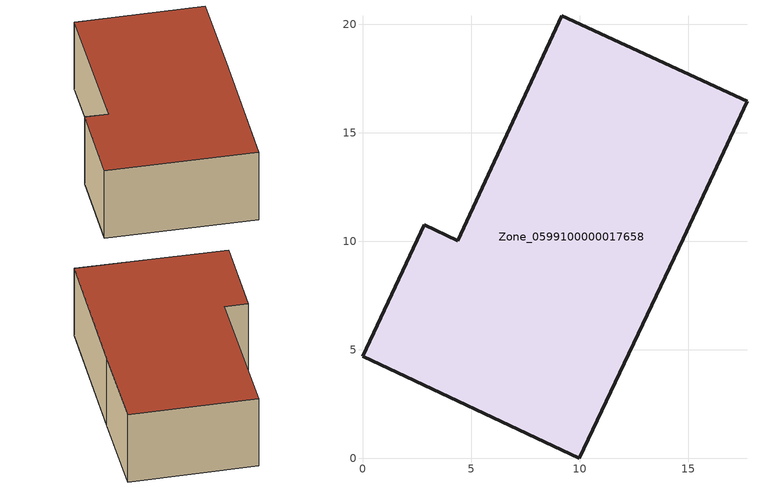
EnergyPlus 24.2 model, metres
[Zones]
Zone_0599100000017658
 floor ground (C_G): 9.99,0 0,4.71 2.85,10.76 4.39,10.03 9.19,20.4 17.72,16.46 14.78,10.13 z0
 wall outside (C_F): 17.72,16.46 9.19,20.4 4.39,10.03 2.85,10.76 0,4.71 9.99,0 14.78,10.13 17.72,16.46 z0:5.76
 roof outside (C_R): 9.99,0 14.78,10.13 17.72,16.46 9.19,20.4 4.39,10.03 2.85,10.76 0,4.71 z5.76
[BUILDING]
Pand.0599100000017658: North Axis=0; Terrain=City; Loads Convergence Tolerance Value=0.04; Temperature Convergence Tolerance Value=0.4; Solar Distribution=FullExterior; Maximum Number of Warmup Days=25; Minimum Number of Warmup Days=1
[Site:Location]
Rotterdam.The.Hague.AP_ZH_NLD Design_Conditions: Latitude=51.96; Longitude=4.45; Time Zone=1; Elevation=-4.5
[SITE:GROUNDTEMPERATURE:BUILDINGSURFACE]
18, 18, 18, 18, 18, 18, 18, 18, 18, 18, 18, 18
[MATERIAL] Thermal Absorptance=0.9; Solar Absorptance=0.7; Visible Absorptance=0.7
Name | Roughness | Thickness | Conductivity | Density | Specific Heat
G.D.1965 | MediumSmooth | 0.15 | 1 | 540 | 1210
F.D.1965 | Rough | 0.3 | 0.857143 | 1920 | 840
R.D.1965 | MediumRough | 0.2 | 0.08 | 1500 | 1000
[CONSTRUCTION]
C_G: G.D.1965
C_F: F.D.1965
C_R: R.D.1965
[ZONE]
Zone_0599100000017658: Type=1; Multiplier=1; Ceiling Height=Autocalculate; Volume=Autocalculate; Floor Area=autocalculate; Part of Total Floor Area=Yes
[ZONEINFILTRATION:DESIGNFLOWRATE]
Infil_Zone_0599100000017658: Zone or ZoneList or Space or SpaceList=Zone_0599100000017658; Schedule=AlwaysOn; Design Flow Rate Calculation Method=Flow/Area; Flow Rate per Floor Area=0.0042; Constant Term Coefficient=1; Temperature Term Coefficient=0; Velocity Term Coefficient=0; Velocity Squared Term Coefficient=0
[HVACTEMPLATE:ZONE:IDEALLOADSAIRSYSTEM]
Zone_0599100000017658: Maximum Heating Supply Air Temperature=50; Minimum Cooling Supply Air Temperature=13; Maximum Heating Supply Air Humidity Ratio=0.0156; Minimum Cooling Supply Air Humidity Ratio=0.0077; Heating Limit=NoLimit; Cooling Limit=NoLimit; Dehumidification Control Type=ConstantSensibleHeatRatio; Cooling Sensible Heat Ratio=0.7; Dehumidification Setpoint=60; Humidification Control Type=None; Humidification Setpoint=30; Outdoor Air Method=None; Outdoor Air Flow Rate per Person=0.00944; Outdoor Air Flow Rate per Zone Floor Area=0; Outdoor Air Flow Rate per Zone=0; Demand Controlled Ventilation Type=None; Outdoor Air Economizer Type=NoEconomizer; Heat Recovery Type=None; Sensible Heat Recovery Effectiveness=0.7; Latent Heat Recovery Effectiveness=0.65
[ZONECONTROL:THERMOSTAT]
ThermostatControl_Zone_0599100000017658: Zone or ZoneList=Zone_0599100000017658; Control Type Schedule=DualSetpointControlType; Control 1=Thermostat_Zone_0599100000017658; Temperature Difference Between Cutout And Setpoint=0
[THERMOSTATSETPOINT:DUALSETPOINT]
Thermostat_Zone_0599100000017658: Heating Setpoint Temperature Schedule=HeatingSetpoint_Zone_0599100000017658; Cooling Setpoint Temperature Schedule=CoolingSetpoint_Zone_0599100000017658
[SCHEDULE:COMPACT]
HeatingSetpoint_Zone_0599100000017658: Through: 12/31, For: AllDays, Until: 24:00, 21
CoolingSetpoint_Zone_0599100000017658: Through: 12/31, For: AllDays, Until: 24:00, 24
DualSetpointControlType: Through: 12/31, For: AllDays, Until: 24:00, 4
AlwaysOn: Through: 12/31, For: AllDays, Until: 24:00, 1
